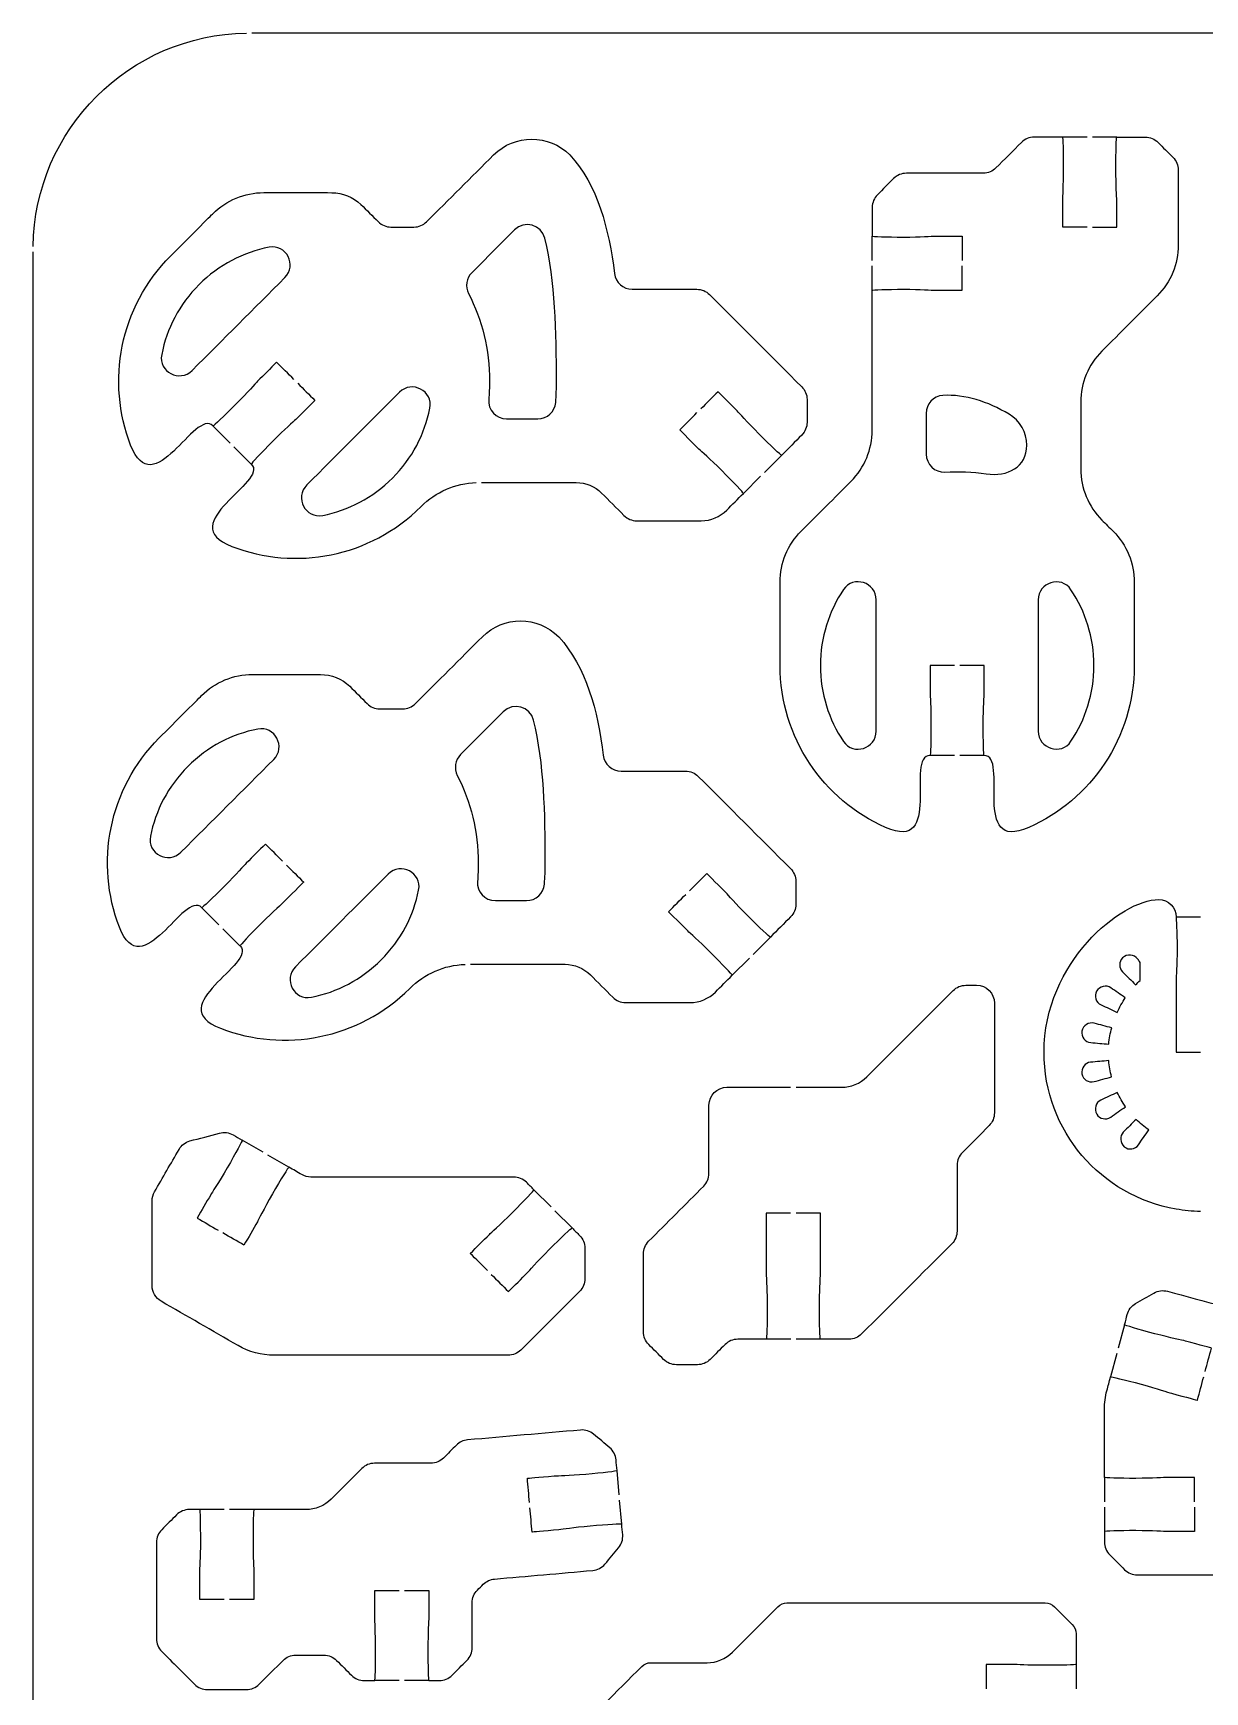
# Model space of a CAD drawing. Extents: x 0 to 400, y 230 to 450.
# Drawn here: x 270 to 335.1, y 357.9 to 450 of the extents above; entities that cross this region are included whole.
import ezdxf

# ---------------------------------------------------------------- set-up
doc = ezdxf.new("R2010")
doc.units = 0
doc.header["$MEASUREMENT"] = 0
doc.layers.add('DEFAULT', color=18, linetype='CONTINUOUS')

msp = doc.modelspace()

# ---------------------------------------------------------------- linework, layer by layer
at = {"layer": 'DEFAULT', "color": 1}
for points in [[(387.851, 450), (282.152, 450)], [(328.555, 444.222), (327.204, 444.222)], [(330.203, 444.222), (328.855, 444.222)], [(316.614, 437.367), (316.614, 438.718)], [(270.002, 242.147), (270.002, 437.847)], [(316.614, 435.72), (316.614, 437.068)], [(279.992, 428.185), (280.948, 427.229)], [(281.156, 427.017), (282.112, 426.061)], [(311.587, 426.548), (310.631, 425.592)], [(310.419, 425.384), (309.463, 424.427)], [(321.186, 409.872), (319.834, 409.872)], [(322.833, 409.872), (321.485, 409.872)], [(279.368, 401.416), (280.324, 400.46)], [(334.854, 400.896), (333.502, 400.896)], [(280.532, 400.249), (281.488, 399.293)], [(310.963, 399.779), (310.007, 398.823)], [(309.795, 398.615), (308.839, 397.659)], [(282.784, 387.824), (281.613, 388.499)], [(284.211, 386.998), (283.04, 387.674)], [(298.777, 384.789), (297.82, 385.744)], [(299.942, 383.622), (298.985, 384.578)], [(330.638, 378.248), (330.289, 376.943)], [(312.087, 377.44), (310.735, 377.44)], [(313.736, 377.438), (312.384, 377.438)], [(330.211, 376.653), (329.862, 375.348)], [(302.557, 368.804), (302.439, 370.15)], [(329.519, 369.76), (329.519, 368.409)], [(280.616, 367.978), (279.265, 367.978)], [(282.264, 367.978), (280.916, 367.978)], [(302.7, 367.163), (302.583, 368.506)], [(329.519, 368.109), (329.519, 366.758)], [(290.332, 358.477), (288.981, 358.477)], [(291.979, 358.477), (290.632, 358.477)], [(327.94, 359.371), (327.94, 358.023)]]:
    msp.add_lwpolyline(points, dxfattribs=at)
msp.add_open_spline([(270.002, 438.15), (270.083, 444.659), (275.343, 449.919), (281.852, 450)], degree=3, dxfattribs=at)
for points, knots in [([(284.487, 430.763), (284.167, 431.082), (283.847, 431.401), (283.527, 431.719), (283.174, 431.367), (282.822, 431.014), (282.469, 430.661), (282.324, 430.509), (281.95, 430.075), (281.269, 429.391), (280.592, 428.714), (280.035, 428.185), (279.992, 428.185), (278.994, 429.186), (276.694, 423.814), (275.417, 427.109), (274.059, 430.626), (274.799, 434.782), (277.636, 437.618), (278.454, 438.436), (279.982, 439.971), (279.982, 439.971), (280.733, 440.715), (281.753, 441.139), (282.811, 441.142), (284.069, 441.141), (285.327, 441.14), (286.586, 441.139), (287.192, 441.142), (287.775, 440.906), (288.212, 440.482), (288.534, 440.161), (288.856, 439.84), (289.179, 439.519), (289.366, 439.336), (289.616, 439.23), (289.881, 439.23), (290.306, 439.23), (290.732, 439.23), (291.158, 439.23), (291.422, 439.23), (291.673, 439.336), (291.86, 439.519), (293.1, 440.758), (294.341, 441.996), (295.581, 443.234), (296.753, 444.405), (298.651, 444.405), (299.822, 443.234), (301.364, 441.565), (301.991, 439.11), (302.295, 436.648), (302.358, 436.147), (302.782, 435.773), (303.286, 435.773), (304.481, 435.773), (305.676, 435.773), (306.87, 435.773), (307.135, 435.773), (307.392, 435.667), (307.579, 435.48), (309.287, 433.771), (310.994, 432.063), (312.702, 430.354), (312.889, 430.167), (312.995, 429.917), (312.995, 429.652), (312.995, 429.226), (312.995, 428.801), (312.995, 428.375), (312.995, 428.11), (312.889, 427.86), (312.705, 427.673), (312.333, 427.298), (311.96, 426.923), (311.587, 426.548), (311.548, 426.548), (310.984, 427.073), (310.31, 427.747), (309.626, 428.432), (309.262, 428.872), (309.111, 429.024), (308.493, 429.638), (308.052, 430.083), (308.052, 430.083), (307.734, 429.764), (307.415, 429.445), (307.096, 429.126)], [0, 0, 0, 0, 3.839596, 3.839596, 3.839596, 8.082237, 8.082237, 8.082237, 9.082237, 9.082237, 9.082237, 10.082237, 10.082237, 10.082237, 11.082237, 11.082237, 11.082237, 12.082237, 12.082237, 12.082237, 13.082237, 13.082237, 13.082237, 14.082237, 14.082237, 14.082237, 24.782242, 24.782242, 24.782242, 25.782242, 25.782242, 25.782242, 29.650122, 29.650122, 29.650122, 30.650122, 30.650122, 30.650122, 34.270122, 34.270122, 34.270122, 35.270122, 35.270122, 35.270122, 50.17594, 50.17594, 50.17594, 51.17594, 51.17594, 51.17594, 52.17594, 52.17594, 52.17594, 53.17594, 53.17594, 53.17594, 63.33594, 63.33594, 63.33594, 64.33594, 64.33594, 64.33594, 84.877393, 84.877393, 84.877393, 85.877393, 85.877393, 85.877393, 89.497393, 89.497393, 89.497393, 90.497393, 90.497393, 90.497393, 94.994614, 94.994614, 94.994614, 95.994614, 95.994614, 95.994614, 96.994614, 96.994614, 96.994614, 97.994614, 97.994614, 97.994614, 101.827133, 101.827133, 101.827133, 101.827133]), ([(328.552, 439.223), (328.101, 439.223), (327.651, 439.223), (327.2, 439.223), (327.2, 439.723), (327.2, 440.222), (327.2, 440.722), (327.2, 440.934), (327.25, 441.505), (327.25, 442.472), (327.25, 443.439), (327.229, 444.222), (327.2, 444.222), (326.672, 444.222), (326.144, 444.222), (325.616, 444.222), (325.348, 444.222), (325.094, 444.116), (324.907, 443.929), (324.435, 443.456), (323.962, 442.984), (323.489, 442.511), (323.302, 442.32), (323.048, 442.218), (322.784, 442.218), (321.361, 442.218), (319.938, 442.218), (318.515, 442.218), (318.25, 442.218), (317.993, 442.112), (317.806, 441.922), (317.506, 441.623), (317.206, 441.324), (316.906, 441.026), (316.723, 440.839), (316.617, 440.588), (316.617, 440.327), (316.616, 439.793), (316.615, 439.259), (316.614, 438.726), (316.614, 438.694), (317.397, 438.676), (318.363, 438.673), (319.33, 438.673), (319.901, 438.726), (320.113, 438.722), (320.988, 438.722), (321.612, 438.726), (321.612, 438.726), (321.612, 438.274), (321.612, 437.822), (321.612, 437.371)], [0, 0, 0, 0, 3.83, 3.83, 3.83, 8.08, 8.08, 8.08, 9.08, 9.08, 9.08, 10.08, 10.08, 10.08, 14.57, 14.57, 14.57, 15.57, 15.57, 15.57, 21.255139, 21.255139, 21.255139, 22.255139, 22.255139, 22.255139, 34.355139, 34.355139, 34.355139, 35.355139, 35.355139, 35.355139, 38.954319, 38.954319, 38.954319, 39.954319, 39.954319, 39.954319, 44.49433, 44.49433, 44.49433, 45.49433, 45.49433, 45.49433, 46.49433, 46.49433, 46.49433, 47.49433, 47.49433, 47.49433, 51.33433, 51.33433, 51.33433, 51.33433]), ([(328.851, 439.223), (329.302, 439.223), (329.752, 439.223), (330.203, 439.223), (330.203, 439.723), (330.203, 440.222), (330.203, 440.722), (330.203, 440.934), (330.153, 441.505), (330.153, 442.472), (330.153, 443.439), (330.174, 444.222), (330.203, 444.222), (330.732, 444.222), (331.261, 444.222), (331.79, 444.222), (332.055, 444.222), (332.309, 444.116), (332.496, 443.929), (332.772, 443.654), (333.048, 443.379), (333.325, 443.103), (333.512, 442.913), (333.617, 442.659), (333.617, 442.394), (333.617, 441.008), (333.617, 439.622), (333.617, 438.235), (333.617, 437.173), (333.198, 436.154), (332.446, 435.406), (331.422, 434.382), (330.398, 433.357), (329.374, 432.333), (328.626, 431.582), (328.202, 430.566), (328.202, 429.504), (328.203, 428.263), (328.205, 427.023), (328.206, 425.782), (328.206, 424.724), (328.626, 423.704), (329.377, 422.953), (329.586, 422.744), (329.796, 422.534), (330.005, 422.325), (330.756, 421.573), (331.173, 420.557), (331.176, 419.496), (331.176, 419.496), (331.173, 416.021), (331.173, 414.864), (331.173, 410.856), (328.76, 407.395), (325.313, 405.871), (322.078, 404.443), (324.248, 409.872), (322.833, 409.872), (322.808, 409.897), (322.784, 410.666), (322.784, 411.618), (322.784, 412.588), (322.833, 413.16), (322.837, 413.371), (322.837, 414.243), (322.833, 414.871), (322.833, 414.871), (322.383, 414.871), (321.932, 414.871), (321.482, 414.871)], [0, 0, 0, 0, 3.83, 3.83, 3.83, 8.08, 8.08, 8.08, 9.08, 9.08, 9.08, 10.08, 10.08, 10.08, 14.58, 14.58, 14.58, 15.58, 15.58, 15.58, 18.896338, 18.896338, 18.896338, 19.896338, 19.896338, 19.896338, 31.686338, 31.686338, 31.686338, 32.686338, 32.686338, 32.686338, 45.004138, 45.004138, 45.004138, 46.004138, 46.004138, 46.004138, 56.554143, 56.554143, 56.554143, 57.554143, 57.554143, 57.554143, 60.071443, 60.071443, 60.071443, 61.071443, 61.071443, 61.071443, 62.071443, 62.071443, 62.071443, 63.071443, 63.071443, 63.071443, 64.071443, 64.071443, 64.071443, 65.071443, 65.071443, 65.071443, 66.071443, 66.071443, 66.071443, 67.071443, 67.071443, 67.071443, 70.901443, 70.901443, 70.901443, 70.901443]), ([(299.031, 429.485), (298.992, 428.973), (298.554, 428.575), (298.036, 428.575), (297.458, 428.575), (296.881, 428.575), (296.304, 428.575), (295.722, 428.578), (295.252, 429.072), (295.312, 429.647), (295.337, 429.979), (295.355, 430.317), (295.355, 430.656), (295.355, 432.413), (294.938, 434.075), (294.19, 435.532), (293.993, 435.92), (294.067, 436.385), (294.374, 436.692), (295.164, 437.485), (295.954, 438.277), (296.745, 439.07), (297.298, 439.62), (298.237, 439.359), (298.427, 438.604), (299.02, 436.216), (299.076, 433.415), (299.076, 430.656), (299.076, 430.261), (299.066, 429.876), (299.031, 429.485)], [1, 1, 1, 1, 2, 2, 2, 6.91, 6.91, 6.91, 7.91, 7.91, 7.91, 8.91, 8.91, 8.91, 9.91, 9.91, 9.91, 10.91, 10.91, 10.91, 20.427668, 20.427668, 20.427668, 21.427668, 21.427668, 21.427668, 22.427668, 22.427668, 22.427668, 23.427668, 23.427668, 23.427668, 23.427668]), ([(283.988, 436.417), (282.27, 434.699), (280.552, 432.981), (278.834, 431.263), (278.143, 430.568), (276.95, 431.185), (277.141, 432.148), (277.419, 433.57), (278.118, 434.932), (279.219, 436.032), (280.316, 437.13), (281.677, 437.828), (283.106, 438.107), (284.062, 438.297), (284.683, 437.108), (283.988, 436.417)], [0, 0, 0, 0, 20.66166, 20.66166, 20.66166, 21.66166, 21.66166, 21.66166, 22.66166, 22.66166, 22.66166, 23.66166, 23.66166, 23.66166, 24.66166, 24.66166, 24.66166, 24.66166]), ([(321.182, 414.867), (320.732, 414.867), (320.281, 414.867), (319.831, 414.867), (319.831, 414.369), (319.831, 413.87), (319.831, 413.371), (319.834, 413.16), (319.88, 412.588), (319.88, 411.618), (319.88, 410.666), (319.859, 409.897), (319.831, 409.868), (318.416, 409.872), (320.589, 404.439), (317.358, 405.871), (313.911, 407.399), (311.498, 410.86), (311.498, 414.871), (311.498, 416.028), (311.495, 419.503), (311.495, 419.503), (311.498, 420.561), (311.918, 421.581), (312.666, 422.332), (313.591, 423.256), (314.517, 424.18), (315.442, 425.105), (316.19, 425.856), (316.614, 426.876), (316.614, 427.934), (316.614, 430.529), (316.614, 433.125), (316.614, 435.72), (316.642, 435.748), (317.411, 435.773), (318.363, 435.773), (319.33, 435.769), (319.901, 435.72), (320.113, 435.72), (320.613, 435.72), (321.113, 435.72), (321.612, 435.72), (321.612, 436.17), (321.612, 436.621), (321.612, 437.071)], [0, 0, 0, 0, 3.83, 3.83, 3.83, 8.07, 8.07, 8.07, 9.07, 9.07, 9.07, 10.07, 10.07, 10.07, 11.07, 11.07, 11.07, 12.07, 12.07, 12.07, 13.07, 13.07, 13.07, 14.07, 14.07, 14.07, 25.192792, 25.192792, 25.192792, 26.192792, 26.192792, 26.192792, 48.262792, 48.262792, 48.262792, 49.262792, 49.262792, 49.262792, 50.262792, 50.262792, 50.262792, 54.512792, 54.512792, 54.512792, 58.342792, 58.342792, 58.342792, 58.342792]), ([(284.698, 430.552), (285.017, 430.234), (285.336, 429.917), (285.654, 429.599), (285.654, 429.599), (285.21, 429.155), (284.592, 428.541), (284.444, 428.389), (284.003, 428.022), (283.322, 427.338), (282.649, 426.664), (282.119, 426.1), (282.119, 426.064), (283.118, 425.066), (277.745, 422.759), (281.04, 421.485), (284.557, 420.124), (288.709, 420.868), (291.549, 423.701), (292.371, 424.519), (293.465, 424.992), (294.618, 425.034)], [0, 0, 0, 0, 3.825454, 3.825454, 3.825454, 4.825454, 4.825454, 4.825454, 5.825454, 5.825454, 5.825454, 6.825454, 6.825454, 6.825454, 7.825454, 7.825454, 7.825454, 8.825454, 8.825454, 8.825454, 9.825454, 9.825454, 9.825454, 9.825454]), ([(292.042, 429.16), (291.756, 427.739), (291.065, 426.384), (289.964, 425.287), (288.864, 424.186), (287.509, 423.491), (286.087, 423.209), (285.124, 423.011), (284.51, 424.204), (285.202, 424.902), (286.917, 426.618), (288.633, 428.334), (290.349, 430.049), (291.044, 430.744), (292.236, 430.123), (292.042, 429.16)], [1, 1, 1, 1, 2, 2, 2, 3, 3, 3, 4, 4, 4, 24.633376, 24.633376, 24.633376, 25.633376, 25.633376, 25.633376, 25.633376]), ([(325.204, 427.105), (325.208, 425.895), (324.143, 425.335), (322.946, 425.519), (322.188, 425.631), (321.422, 425.667), (320.657, 425.617), (320.089, 425.582), (319.616, 426.048), (319.616, 426.616), (319.616, 427.37), (319.616, 428.125), (319.616, 428.879), (319.616, 429.398), (320.015, 429.846), (320.537, 429.874), (321.793, 429.945), (323.02, 429.536), (324.22, 428.834), (324.83, 428.474), (325.204, 427.814), (325.204, 427.105)], [1, 1, 1, 1, 2, 2, 2, 3, 3, 3, 4, 4, 4, 10.417, 10.417, 10.417, 11.417, 11.417, 11.417, 12.417, 12.417, 12.417, 13.417, 13.417, 13.417, 13.417]), ([(294.918, 425.038), (296.67, 425.038), (298.423, 425.038), (300.175, 425.038), (300.7, 425.034), (301.208, 424.826), (301.582, 424.452), (301.996, 424.038), (302.41, 423.624), (302.824, 423.21), (303.015, 423.016), (303.269, 422.911), (303.533, 422.911), (304.728, 422.911), (305.923, 422.911), (307.117, 422.911), (307.654, 422.911), (308.158, 423.126), (308.532, 423.5), (308.841, 423.809), (309.151, 424.118), (309.46, 424.427), (309.46, 424.466), (308.927, 425.031), (308.257, 425.697), (307.572, 426.378), (307.135, 426.752), (306.99, 426.897), (306.369, 427.514), (305.925, 427.962), (305.925, 427.962), (306.244, 428.281), (306.562, 428.6), (306.881, 428.918)], [0, 0, 0, 0, 14.9, 14.9, 14.9, 15.9, 15.9, 15.9, 20.878032, 20.878032, 20.878032, 21.878032, 21.878032, 21.878032, 32.038032, 32.038032, 32.038032, 33.038032, 33.038032, 33.038032, 36.757413, 36.757413, 36.757413, 37.757413, 37.757413, 37.757413, 38.757413, 38.757413, 38.757413, 39.757413, 39.757413, 39.757413, 43.589932, 43.589932, 43.589932, 43.589932]), ([(315.016, 410.656), (314.205, 411.859), (313.739, 413.316), (313.739, 414.872), (313.736, 416.424), (314.208, 417.881), (315.016, 419.087), (315.559, 419.899), (316.836, 419.497), (316.84, 418.516), (316.84, 416.086), (316.84, 413.657), (316.84, 411.228), (316.836, 410.247), (315.563, 409.841), (315.016, 410.656)], [1, 1, 1, 1, 2, 2, 2, 3, 3, 3, 4, 4, 4, 24.66, 24.66, 24.66, 25.66, 25.66, 25.66, 25.66]), ([(327.66, 419.08), (328.464, 417.874), (328.933, 416.427), (328.933, 414.872), (328.933, 413.316), (328.464, 411.866), (327.66, 410.663), (327.12, 409.841), (325.839, 410.25), (325.836, 411.228), (325.836, 413.656), (325.836, 416.084), (325.836, 418.512), (325.836, 419.49), (327.116, 419.899), (327.66, 419.08)], [1, 1, 1, 1, 2, 2, 2, 3, 3, 3, 4, 4, 4, 24.65, 24.65, 24.65, 25.65, 25.65, 25.65, 25.65]), ([(283.862, 403.995), (283.542, 404.314), (283.223, 404.633), (282.903, 404.951), (282.55, 404.598), (282.197, 404.246), (281.844, 403.893), (281.7, 403.741), (281.326, 403.307), (280.645, 402.623), (279.968, 401.946), (279.41, 401.416), (279.368, 401.416), (278.369, 402.418), (276.069, 397.045), (274.792, 400.34), (273.434, 403.858), (274.175, 408.013), (277.011, 410.85), (277.83, 411.668), (279.357, 413.203), (279.357, 413.203), (280.109, 413.947), (281.128, 414.37), (282.187, 414.374), (283.445, 414.373), (284.703, 414.372), (285.961, 414.37), (286.568, 414.374), (287.15, 414.138), (287.588, 413.714), (287.91, 413.393), (288.232, 413.072), (288.554, 412.751), (288.741, 412.568), (288.992, 412.462), (289.256, 412.462), (289.682, 412.462), (290.108, 412.462), (290.533, 412.462), (290.798, 412.462), (291.048, 412.568), (291.235, 412.751), (292.476, 413.989), (293.716, 415.228), (294.957, 416.466), (296.128, 417.637), (298.026, 417.637), (299.197, 416.466), (300.739, 414.797), (301.367, 412.342), (301.67, 409.88), (301.734, 409.379), (302.157, 409.005), (302.662, 409.005), (303.856, 409.005), (305.051, 409.005), (306.246, 409.005), (306.511, 409.005), (306.768, 408.899), (306.955, 408.712), (308.662, 407.003), (310.37, 405.295), (312.077, 403.586), (312.264, 403.399), (312.37, 403.149), (312.37, 402.884), (312.37, 402.458), (312.37, 402.033), (312.37, 401.607), (312.37, 401.342), (312.264, 401.092), (312.081, 400.905), (311.708, 400.53), (311.335, 400.155), (310.963, 399.779), (310.924, 399.779), (310.359, 400.305), (309.686, 400.979), (309.001, 401.663), (308.638, 402.104), (308.486, 402.256), (307.869, 402.87), (307.428, 403.314), (307.428, 403.314), (307.109, 402.996), (306.79, 402.677), (306.472, 402.358)], [0, 0, 0, 0, 3.839596, 3.839596, 3.839596, 8.082237, 8.082237, 8.082237, 9.082237, 9.082237, 9.082237, 10.082237, 10.082237, 10.082237, 11.082237, 11.082237, 11.082237, 12.082237, 12.082237, 12.082237, 13.082237, 13.082237, 13.082237, 14.082237, 14.082237, 14.082237, 24.782242, 24.782242, 24.782242, 25.782242, 25.782242, 25.782242, 29.650122, 29.650122, 29.650122, 30.650122, 30.650122, 30.650122, 34.270122, 34.270122, 34.270122, 35.270122, 35.270122, 35.270122, 50.17594, 50.17594, 50.17594, 51.17594, 51.17594, 51.17594, 52.17594, 52.17594, 52.17594, 53.17594, 53.17594, 53.17594, 63.33594, 63.33594, 63.33594, 64.33594, 64.33594, 64.33594, 84.877393, 84.877393, 84.877393, 85.877393, 85.877393, 85.877393, 89.497393, 89.497393, 89.497393, 90.497393, 90.497393, 90.497393, 94.994614, 94.994614, 94.994614, 95.994614, 95.994614, 95.994614, 96.994614, 96.994614, 96.994614, 97.994614, 97.994614, 97.994614, 101.827133, 101.827133, 101.827133, 101.827133]), ([(298.406, 402.717), (298.367, 402.205), (297.93, 401.807), (297.411, 401.807), (296.834, 401.807), (296.257, 401.807), (295.679, 401.807), (295.097, 401.81), (294.628, 402.304), (294.688, 402.879), (294.713, 403.211), (294.73, 403.549), (294.73, 403.888), (294.73, 405.645), (294.314, 407.306), (293.566, 408.763), (293.369, 409.151), (293.443, 409.617), (293.75, 409.924), (294.54, 410.717), (295.33, 411.509), (296.12, 412.302), (296.674, 412.852), (297.612, 412.591), (297.803, 411.836), (298.396, 409.448), (298.452, 406.647), (298.452, 403.888), (298.452, 403.493), (298.441, 403.108), (298.406, 402.717)], [1, 1, 1, 1, 2, 2, 2, 6.91, 6.91, 6.91, 7.91, 7.91, 7.91, 8.91, 8.91, 8.91, 9.91, 9.91, 9.91, 10.91, 10.91, 10.91, 20.427668, 20.427668, 20.427668, 21.427668, 21.427668, 21.427668, 22.427668, 22.427668, 22.427668, 23.427668, 23.427668, 23.427668, 23.427668]), ([(283.364, 409.649), (281.646, 407.931), (279.928, 406.213), (278.21, 404.495), (277.518, 403.8), (276.326, 404.417), (276.516, 405.38), (276.795, 406.802), (277.494, 408.164), (278.594, 409.264), (279.691, 410.361), (281.053, 411.06), (282.482, 411.339), (283.438, 411.529), (284.059, 410.34), (283.364, 409.649)], [0, 0, 0, 0, 20.66166, 20.66166, 20.66166, 21.66166, 21.66166, 21.66166, 22.66166, 22.66166, 22.66166, 23.66166, 23.66166, 23.66166, 24.66166, 24.66166, 24.66166, 24.66166]), ([(284.074, 403.784), (284.393, 403.466), (284.711, 403.149), (285.03, 402.831), (285.03, 402.831), (284.585, 402.387), (283.968, 401.773), (283.82, 401.621), (283.379, 401.254), (282.698, 400.57), (282.024, 399.896), (281.495, 399.331), (281.495, 399.296), (282.493, 398.298), (277.121, 395.991), (280.416, 394.717), (283.933, 393.355), (288.085, 394.1), (290.925, 396.933), (291.747, 397.751), (292.84, 398.224), (293.994, 398.266)], [0, 0, 0, 0, 3.825454, 3.825454, 3.825454, 4.825454, 4.825454, 4.825454, 5.825454, 5.825454, 5.825454, 6.825454, 6.825454, 6.825454, 7.825454, 7.825454, 7.825454, 8.825454, 8.825454, 8.825454, 9.825454, 9.825454, 9.825454, 9.825454]), ([(291.418, 402.392), (291.132, 400.97), (290.44, 399.616), (289.34, 398.519), (288.239, 397.418), (286.884, 396.723), (285.463, 396.441), (284.5, 396.243), (283.886, 397.436), (284.577, 398.134), (286.293, 399.85), (288.009, 401.565), (289.724, 403.281), (290.419, 403.976), (291.612, 403.355), (291.418, 402.392)], [1, 1, 1, 1, 2, 2, 2, 3, 3, 3, 4, 4, 4, 24.633376, 24.633376, 24.633376, 25.633376, 25.633376, 25.633376, 25.633376]), ([(294.294, 398.27), (296.046, 398.27), (297.798, 398.27), (299.55, 398.27), (300.076, 398.266), (300.584, 398.058), (300.958, 397.684), (301.372, 397.27), (301.786, 396.856), (302.2, 396.442), (302.39, 396.248), (302.644, 396.142), (302.909, 396.142), (304.103, 396.142), (305.298, 396.142), (306.493, 396.142), (307.029, 396.142), (307.534, 396.358), (307.908, 396.731), (308.217, 397.041), (308.526, 397.35), (308.835, 397.659), (308.835, 397.698), (308.303, 398.263), (307.632, 398.929), (306.948, 399.61), (306.511, 399.984), (306.366, 400.129), (305.745, 400.746), (305.301, 401.194), (305.301, 401.194), (305.619, 401.513), (305.938, 401.831), (306.257, 402.15)], [0, 0, 0, 0, 14.9, 14.9, 14.9, 15.9, 15.9, 15.9, 20.878032, 20.878032, 20.878032, 21.878032, 21.878032, 21.878032, 32.038032, 32.038032, 32.038032, 33.038032, 33.038032, 33.038032, 36.757413, 36.757413, 36.757413, 37.757413, 37.757413, 37.757413, 38.757413, 38.757413, 38.757413, 39.757413, 39.757413, 39.757413, 43.589932, 43.589932, 43.589932, 43.589932]), ([(334.854, 384.541), (334.391, 384.545), (333.94, 384.587), (333.499, 384.668), (329.336, 385.381), (326.161, 389.004), (326.161, 393.382), (326.161, 395.883), (327.237, 398.003), (328.571, 399.499), (329.904, 400.995), (331.495, 401.866), (332.529, 401.866), (333.069, 401.866), (333.499, 401.432), (333.499, 400.896), (333.499, 400.808), (333.552, 400.109), (333.552, 399.143), (333.552, 398.176), (333.499, 397.608), (333.499, 397.396), (333.499, 396.058), (333.499, 394.72), (333.499, 393.382), (333.951, 393.382), (334.402, 393.382), (334.854, 393.382)], [0, 0, 0, 0, 1, 1, 1, 2, 2, 2, 3, 3, 3, 4, 4, 4, 5, 5, 5, 6, 6, 6, 7, 7, 7, 18.38, 18.38, 18.38, 22.22, 22.22, 22.22, 22.22]), ([(330.523, 397.853), (330.312, 398.065), (330.312, 398.418), (330.527, 398.626), (330.77, 398.855), (331.176, 398.837), (331.37, 398.562), (331.413, 398.5), (331.457, 398.438), (331.5, 398.375), (331.5, 398.043), (331.5, 397.71), (331.5, 397.377), (331.416, 397.299), (331.331, 397.215), (331.25, 397.126), (331.008, 397.369), (330.766, 397.611), (330.523, 397.853)], [2.91328, 2.91328, 2.91328, 2.91328, 3.91328, 3.91328, 3.91328, 4.91328, 4.91328, 4.91328, 5.559654, 5.559654, 5.559654, 8.389654, 8.389654, 8.389654, 9.389654, 9.389654, 9.389654, 12.302934, 12.302934, 12.302934, 12.302934]), ([(312.384, 391.437), (313.226, 391.437), (314.067, 391.437), (314.909, 391.437), (315.437, 391.437), (315.946, 391.646), (316.323, 392.023), (317.92, 393.62), (319.516, 395.216), (321.113, 396.812), (321.3, 396.999), (321.554, 397.104), (321.821, 397.107), (322.015, 397.107), (322.21, 397.107), (322.404, 397.107), (322.958, 397.107), (323.405, 396.66), (323.405, 396.107), (323.405, 394.076), (323.405, 392.045), (323.405, 390.015), (323.405, 389.751), (323.3, 389.496), (323.111, 389.306), (322.615, 388.811), (322.119, 388.315), (321.624, 387.82), (321.434, 387.63), (321.33, 387.376), (321.33, 387.111), (321.33, 385.891), (321.33, 384.67), (321.33, 383.45), (321.332, 383.183), (321.227, 382.928), (321.04, 382.741), (319.37, 381.072), (317.699, 379.403), (316.029, 377.735), (315.839, 377.545), (315.587, 377.438), (315.32, 377.44), (314.792, 377.439), (314.264, 377.438), (313.736, 377.438), (313.709, 377.465), (313.686, 378.236), (313.686, 379.189), (313.686, 380.157), (313.736, 380.725), (313.736, 380.94), (313.736, 382.106), (313.736, 383.272), (313.736, 384.437), (313.286, 384.437), (312.835, 384.437), (312.384, 384.437)], [0, 0, 0, 0, 7.156, 7.156, 7.156, 8.156, 8.156, 8.156, 27.35607, 27.35607, 27.35607, 28.35607, 28.35607, 28.35607, 30.01007, 30.01007, 30.01007, 31.01007, 31.01007, 31.01007, 48.27807, 48.27807, 48.27807, 49.27807, 49.27807, 49.27807, 55.238274, 55.238274, 55.238274, 56.238274, 56.238274, 56.238274, 66.618274, 66.618274, 66.618274, 67.618274, 67.618274, 67.618274, 87.697988, 87.697988, 87.697988, 88.697988, 88.697988, 88.697988, 93.187993, 93.187993, 93.187993, 94.187993, 94.187993, 94.187993, 95.187993, 95.187993, 95.187993, 105.101993, 105.101993, 105.101993, 108.934993, 108.934993, 108.934993, 108.934993]), ([(329.327, 396.019), (329.042, 396.153), (328.929, 396.506), (329.084, 396.781), (329.243, 397.056), (329.613, 397.148), (329.874, 396.968), (330.141, 396.781), (330.408, 396.594), (330.675, 396.407), (330.509, 396.156), (330.357, 395.885), (330.227, 395.599), (329.927, 395.739), (329.627, 395.879), (329.327, 396.019)], [2.814001, 2.814001, 2.814001, 2.814001, 3.814001, 3.814001, 3.814001, 4.814001, 4.814001, 4.814001, 7.585462, 7.585462, 7.585462, 8.585462, 8.585462, 8.585462, 11.399463, 11.399463, 11.399463, 11.399463]), ([(328.756, 393.923), (328.438, 393.951), (328.213, 394.248), (328.269, 394.562), (328.325, 394.872), (328.643, 395.08), (328.946, 394.999), (329.271, 394.912), (329.595, 394.825), (329.92, 394.738), (329.839, 394.449), (329.786, 394.145), (329.758, 393.835), (329.424, 393.864), (329.09, 393.894), (328.756, 393.923)], [2.850982, 2.850982, 2.850982, 2.850982, 3.850982, 3.850982, 3.850982, 4.850982, 4.850982, 4.850982, 7.708464, 7.708464, 7.708464, 8.708464, 8.708464, 8.708464, 11.559446, 11.559446, 11.559446, 11.559446]), ([(328.269, 392.181), (328.213, 392.494), (328.438, 392.801), (328.752, 392.83), (329.087, 392.859), (329.423, 392.888), (329.758, 392.918), (329.782, 392.607), (329.835, 392.308), (329.917, 392.015), (329.592, 391.928), (329.267, 391.841), (328.943, 391.754), (328.636, 391.669), (328.322, 391.867), (328.269, 392.181)], [1, 1, 1, 1, 2, 2, 2, 4.860944, 4.860944, 4.860944, 5.860944, 5.860944, 5.860944, 8.718425, 8.718425, 8.718425, 9.718425, 9.718425, 9.718425, 9.718425]), ([(312.085, 384.437), (311.634, 384.437), (311.183, 384.437), (310.733, 384.437), (310.733, 383.271), (310.733, 382.106), (310.733, 380.94), (310.733, 380.725), (310.783, 380.157), (310.783, 379.189), (310.783, 378.236), (310.76, 377.465), (310.733, 377.438), (310.205, 377.439), (309.677, 377.439), (309.149, 377.44), (308.882, 377.438), (308.627, 377.333), (308.44, 377.146), (308.164, 376.87), (307.888, 376.594), (307.612, 376.318), (307.425, 376.13), (307.171, 376.026), (306.904, 376.023), (306.514, 376.024), (306.124, 376.025), (305.734, 376.026), (305.467, 376.023), (305.215, 376.13), (305.028, 376.318), (304.751, 376.595), (304.474, 376.871), (304.197, 377.148), (304.01, 377.335), (303.903, 377.587), (303.905, 377.854), (303.904, 379.295), (303.904, 380.736), (303.903, 382.177), (303.903, 382.442), (304.008, 382.696), (304.195, 382.883), (305.214, 383.903), (306.233, 384.922), (307.253, 385.941), (307.443, 386.131), (307.55, 386.383), (307.547, 386.65), (307.547, 387.912), (307.547, 389.174), (307.547, 390.437), (307.547, 390.99), (307.996, 391.44), (308.548, 391.437), (309.727, 391.437), (310.906, 391.437), (312.085, 391.437)], [0, 0, 0, 0, 3.833, 3.833, 3.833, 13.747, 13.747, 13.747, 14.747, 14.747, 14.747, 15.747, 15.747, 15.747, 20.237005, 20.237005, 20.237005, 21.237005, 21.237005, 21.237005, 24.556165, 24.556165, 24.556165, 25.556165, 25.556165, 25.556165, 28.872172, 28.872172, 28.872172, 29.872172, 29.872172, 29.872172, 33.201938, 33.201938, 33.201938, 34.201938, 34.201938, 34.201938, 46.45694, 46.45694, 46.45694, 47.45694, 47.45694, 47.45694, 59.716757, 59.716757, 59.716757, 60.716757, 60.716757, 60.716757, 71.450757, 71.450757, 71.450757, 72.450757, 72.450757, 72.450757, 82.477757, 82.477757, 82.477757, 82.477757]), ([(329.087, 389.951), (328.925, 390.226), (329.031, 390.593), (329.32, 390.727), (329.623, 390.868), (329.925, 391.009), (330.227, 391.15), (330.357, 390.872), (330.513, 390.607), (330.689, 390.357), (330.415, 390.165), (330.141, 389.973), (329.867, 389.782), (329.606, 389.598), (329.246, 389.676), (329.087, 389.951)], [1, 1, 1, 1, 2, 2, 2, 4.836353, 4.836353, 4.836353, 5.836353, 5.836353, 5.836353, 8.679907, 8.679907, 8.679907, 9.679907, 9.679907, 9.679907, 9.679907]), ([(295.454, 381.04), (295.772, 380.723), (296.089, 380.405), (296.407, 380.088), (296.761, 380.44), (297.115, 380.793), (297.469, 381.146), (297.529, 381.209), (297.987, 381.735), (298.668, 382.419), (299.342, 383.093), (299.907, 383.622), (299.942, 383.622), (300.081, 383.484), (300.219, 383.345), (300.358, 383.206), (300.545, 383.019), (300.651, 382.765), (300.651, 382.501), (300.651, 381.936), (300.651, 381.372), (300.651, 380.807), (300.651, 380.539), (300.545, 380.285), (300.355, 380.098), (299.268, 379.013), (298.181, 377.927), (297.095, 376.842), (296.908, 376.655), (296.654, 376.549), (296.389, 376.549), (292.055, 376.549), (287.72, 376.549), (283.386, 376.549), (282.684, 376.549), (281.992, 376.733), (281.386, 377.085), (279.962, 377.907), (278.538, 378.729), (277.114, 379.551), (276.803, 379.731), (276.613, 380.059), (276.613, 380.419), (276.613, 381.99), (276.613, 383.561), (276.613, 385.132), (276.613, 385.309), (276.658, 385.482), (276.747, 385.633), (277.199, 386.416), (277.652, 387.2), (278.105, 387.983), (278.235, 388.216), (278.454, 388.385), (278.712, 388.455), (279.257, 388.601), (279.803, 388.747), (280.349, 388.893), (280.603, 388.96), (280.878, 388.925), (281.107, 388.791), (281.276, 388.693), (281.446, 388.595), (281.615, 388.498), (281.636, 388.487), (281.266, 387.796), (280.782, 386.96), (280.299, 386.12), (279.908, 385.545), (279.865, 385.467), (279.615, 385.035), (279.364, 384.602), (279.114, 384.169), (279.503, 383.945), (279.892, 383.72), (280.281, 383.495)], [0, 0, 0, 0, 3.818377, 3.818377, 3.818377, 8.068094, 8.068094, 8.068094, 9.068094, 9.068094, 9.068094, 10.068094, 10.068094, 10.068094, 11.736866, 11.736866, 11.736866, 12.736866, 12.736866, 12.736866, 17.536866, 17.536866, 17.536866, 18.536866, 18.536866, 18.536866, 31.59713, 31.59713, 31.59713, 32.59713, 32.59713, 32.59713, 69.45713, 69.45713, 69.45713, 70.45713, 70.45713, 70.45713, 84.439698, 84.439698, 84.439698, 85.439698, 85.439698, 85.439698, 98.799698, 98.799698, 98.799698, 99.799698, 99.799698, 99.799698, 107.492428, 107.492428, 107.492428, 108.492428, 108.492428, 108.492428, 113.295261, 113.295261, 113.295261, 114.295261, 114.295261, 114.295261, 115.957338, 115.957338, 115.957338, 116.957338, 116.957338, 116.957338, 117.957338, 117.957338, 117.957338, 122.209314, 122.209314, 122.209314, 126.030858, 126.030858, 126.030858, 126.030858]), ([(330.622, 388.131), (330.382, 388.332), (330.347, 388.723), (330.566, 388.942), (330.803, 389.18), (331.041, 389.417), (331.278, 389.655), (331.493, 389.439), (331.73, 389.242), (331.98, 389.065), (331.789, 388.79), (331.597, 388.515), (331.405, 388.24), (331.225, 387.986), (330.862, 387.93), (330.622, 388.131)], [1, 1, 1, 1, 2, 2, 2, 4.856711, 4.856711, 4.856711, 5.856711, 5.856711, 5.856711, 8.708465, 8.708465, 8.708465, 9.708465, 9.708465, 9.708465, 9.708465]), ([(295.243, 381.255), (294.924, 381.573), (294.605, 381.89), (294.287, 382.208), (294.641, 382.561), (294.995, 382.913), (295.349, 383.266), (295.409, 383.33), (295.934, 383.785), (296.619, 384.469), (297.303, 385.153), (297.843, 385.721), (297.822, 385.743), (297.683, 385.881), (297.544, 386.02), (297.405, 386.159), (297.218, 386.346), (296.964, 386.452), (296.7, 386.452), (292.943, 386.452), (289.186, 386.452), (285.429, 386.452), (285.252, 386.452), (285.079, 386.498), (284.928, 386.586), (284.689, 386.723), (284.45, 386.861), (284.211, 386.998), (284.18, 386.998), (283.774, 386.339), (283.294, 385.51), (282.811, 384.67), (282.508, 384.046), (282.462, 383.968), (282.212, 383.535), (281.963, 383.103), (281.714, 382.67), (281.323, 382.895), (280.933, 383.119), (280.543, 383.344)], [0, 0, 0, 0, 3.825454, 3.825454, 3.825454, 8.075172, 8.075172, 8.075172, 9.075172, 9.075172, 9.075172, 10.075172, 10.075172, 10.075172, 11.743944, 11.743944, 11.743944, 12.743944, 12.743944, 12.743944, 44.693944, 44.693944, 44.693944, 45.693944, 45.693944, 45.693944, 48.036976, 48.036976, 48.036976, 49.036976, 49.036976, 49.036976, 50.036976, 50.036976, 50.036976, 54.283951, 54.283951, 54.283951, 58.11416, 58.11416, 58.11416, 58.11416]), ([(335.114, 375.648), (335.231, 376.083), (335.347, 376.518), (335.464, 376.953), (335.464, 376.953), (334.86, 377.116), (334.017, 377.341), (333.813, 377.398), (333.248, 377.497), (332.313, 377.747), (331.386, 377.998), (330.638, 378.216), (330.638, 378.248), (330.694, 378.46), (330.744, 378.654), (330.782, 378.809), (330.849, 379.07), (331.019, 379.289), (331.252, 379.423), (331.588, 379.617), (331.924, 379.811), (332.261, 380.005), (332.49, 380.139), (332.765, 380.174), (333.019, 380.104), (335.064, 379.557), (337.109, 379.01), (339.154, 378.463), (339.408, 378.396), (339.627, 378.227), (339.761, 377.998), (339.956, 377.66), (340.151, 377.323), (340.346, 376.985), (340.48, 376.756), (340.516, 376.481), (340.445, 376.223), (340.18, 375.242), (339.602, 373.112), (339.602, 373.087), (339.584, 373.023), (339.517, 372.681), (339.517, 372.177), (339.517, 371.726), (339.517, 371.276), (339.517, 370.826)], [0, 0, 0, 0, 3.830157, 3.830157, 3.830157, 4.830157, 4.830157, 4.830157, 5.830157, 5.830157, 5.830157, 6.830157, 6.830157, 6.830157, 7.830157, 7.830157, 7.830157, 8.830157, 8.830157, 8.830157, 12.131989, 12.131989, 12.131989, 13.131989, 13.131989, 13.131989, 31.132951, 31.132951, 31.132951, 32.132951, 32.132951, 32.132951, 35.448444, 35.448444, 35.448444, 36.448444, 36.448444, 36.448444, 37.448444, 37.448444, 37.448444, 38.448444, 38.448444, 38.448444, 42.278444, 42.278444, 42.278444, 42.278444]), ([(334.518, 368.409), (334.518, 368.859), (334.518, 369.31), (334.518, 369.76), (334.019, 369.76), (333.519, 369.76), (333.019, 369.76), (332.807, 369.76), (332.236, 369.711), (331.269, 369.711), (330.303, 369.711), (329.519, 369.732), (329.519, 369.76), (329.519, 371.024), (329.519, 372.288), (329.519, 373.553), (329.519, 373.902), (329.565, 374.248), (329.654, 374.583), (329.722, 374.838), (329.79, 375.093), (329.858, 375.348), (329.865, 375.376), (330.627, 375.193), (331.562, 374.942), (332.497, 374.692), (333.037, 374.498), (333.241, 374.442), (334.084, 374.216), (334.688, 374.053), (334.688, 374.053), (334.804, 374.489), (334.92, 374.924), (335.037, 375.359)], [0, 0, 0, 0, 3.83, 3.83, 3.83, 8.08, 8.08, 8.08, 9.08, 9.08, 9.08, 10.08, 10.08, 10.08, 20.83, 20.83, 20.83, 21.83, 21.83, 21.83, 24.076175, 24.076175, 24.076175, 25.076175, 25.076175, 25.076175, 26.076175, 26.076175, 26.076175, 27.076175, 27.076175, 27.076175, 30.906331, 30.906331, 30.906331, 30.906331]), ([(297.574, 368.373), (297.536, 368.821), (297.497, 369.269), (297.458, 369.717), (297.458, 369.717), (298.082, 369.77), (298.954, 369.847), (299.166, 369.865), (299.737, 369.865), (300.7, 369.95), (301.66, 370.034), (302.439, 370.126), (302.439, 370.151), (302.422, 370.345), (302.404, 370.539), (302.386, 370.733), (302.365, 370.998), (302.238, 371.241), (302.037, 371.41), (301.737, 371.662), (301.437, 371.914), (301.138, 372.165), (300.936, 372.335), (300.672, 372.419), (300.407, 372.395), (298.318, 372.212), (296.228, 372.03), (294.138, 371.848), (293.902, 371.827), (293.683, 371.724), (293.518, 371.558), (293.279, 371.32), (293.04, 371.081), (292.801, 370.842), (292.614, 370.655), (292.36, 370.549), (292.092, 370.549), (291.049, 370.549), (290.006, 370.549), (288.963, 370.549), (288.699, 370.549), (288.445, 370.444), (288.258, 370.257), (287.693, 369.692), (287.129, 369.128), (286.564, 368.563), (286.19, 368.186), (285.682, 367.978), (285.15, 367.978), (284.188, 367.978), (283.226, 367.978), (282.264, 367.978), (282.236, 367.978), (282.215, 367.195), (282.215, 366.228), (282.215, 365.261), (282.264, 364.69), (282.264, 364.478), (282.264, 363.978), (282.264, 363.479), (282.264, 362.979), (281.814, 362.979), (281.363, 362.979), (280.913, 362.979)], [0, 0, 0, 0, 3.824265, 3.824265, 3.824265, 4.824265, 4.824265, 4.824265, 5.824265, 5.824265, 5.824265, 6.824265, 6.824265, 6.824265, 8.481069, 8.481069, 8.481069, 9.481069, 9.481069, 9.481069, 12.810048, 12.810048, 12.810048, 13.810048, 13.810048, 13.810048, 31.647519, 31.647519, 31.647519, 32.647519, 32.647519, 32.647519, 35.518373, 35.518373, 35.518373, 36.518373, 36.518373, 36.518373, 45.388373, 45.388373, 45.388373, 46.388373, 46.388373, 46.388373, 53.176598, 53.176598, 53.176598, 54.176598, 54.176598, 54.176598, 62.356598, 62.356598, 62.356598, 63.356598, 63.356598, 63.356598, 64.356598, 64.356598, 64.356598, 68.606598, 68.606598, 68.606598, 72.436598, 72.436598, 72.436598, 72.436598]), ([(334.518, 368.109), (334.518, 367.659), (334.518, 367.208), (334.518, 366.758), (334.019, 366.758), (333.519, 366.758), (333.019, 366.758), (332.807, 366.758), (332.236, 366.807), (331.269, 366.807), (330.303, 366.807), (329.519, 366.786), (329.519, 366.758), (329.519, 366.563), (329.519, 366.368), (329.519, 366.172), (329.519, 365.908), (329.625, 365.654), (329.812, 365.467), (330.089, 365.191), (330.365, 364.914), (330.641, 364.638), (330.828, 364.451), (331.082, 364.345), (331.347, 364.345), (333.127, 364.345), (334.908, 364.345), (336.688, 364.345), (336.952, 364.345), (337.206, 364.451), (337.393, 364.638), (338.004, 365.248), (338.614, 365.858), (339.224, 366.469), (339.411, 366.656), (339.517, 366.91), (339.517, 367.174), (339.517, 368.291), (339.517, 369.409), (339.517, 370.526)], [0, 0, 0, 0, 3.83, 3.83, 3.83, 8.08, 8.08, 8.08, 9.08, 9.08, 9.08, 10.08, 10.08, 10.08, 11.74, 11.74, 11.74, 12.74, 12.74, 12.74, 16.063402, 16.063402, 16.063402, 17.063402, 17.063402, 17.063402, 32.203402, 32.203402, 32.203402, 33.203402, 33.203402, 33.203402, 40.54317, 40.54317, 40.54317, 41.54317, 41.54317, 41.54317, 51.04317, 51.04317, 51.04317, 51.04317]), ([(280.613, 362.979), (280.163, 362.979), (279.712, 362.979), (279.262, 362.979), (279.262, 363.479), (279.262, 363.978), (279.262, 364.478), (279.262, 364.69), (279.311, 365.261), (279.311, 366.228), (279.311, 367.195), (279.29, 367.978), (279.262, 367.978), (279.068, 367.978), (278.874, 367.978), (278.68, 367.978), (278.412, 367.978), (278.158, 367.872), (277.971, 367.685), (277.694, 367.41), (277.418, 367.135), (277.142, 366.859), (276.955, 366.669), (276.849, 366.415), (276.849, 366.147), (276.849, 364.365), (276.849, 362.584), (276.849, 360.802), (276.849, 360.538), (276.955, 360.284), (277.142, 360.097), (277.751, 359.489), (278.36, 358.881), (278.969, 358.273), (279.156, 358.082), (279.41, 357.98), (279.675, 357.98), (280.4, 357.98), (281.126, 357.98), (281.851, 357.98), (282.116, 357.98), (282.37, 358.086), (282.557, 358.273), (282.999, 358.715), (283.441, 359.157), (283.883, 359.599), (284.07, 359.786), (284.324, 359.892), (284.592, 359.892), (285.111, 359.892), (285.629, 359.892), (286.148, 359.892), (286.416, 359.892), (286.67, 359.786), (286.857, 359.599), (287.133, 359.323), (287.41, 359.047), (287.686, 358.77), (287.873, 358.58), (288.127, 358.477), (288.395, 358.477), (288.589, 358.477), (288.783, 358.477), (288.977, 358.477), (289.006, 358.477), (289.027, 359.261), (289.027, 360.227), (289.027, 361.194), (288.977, 361.765), (288.977, 361.977), (288.977, 362.477), (288.977, 362.977), (288.977, 363.476), (289.428, 363.476), (289.878, 363.476), (290.328, 363.476)], [0, 0, 0, 0, 3.83, 3.83, 3.83, 8.08, 8.08, 8.08, 9.08, 9.08, 9.08, 10.08, 10.08, 10.08, 11.73, 11.73, 11.73, 12.73, 12.73, 12.73, 16.046338, 16.046338, 16.046338, 17.046338, 17.046338, 17.046338, 32.196338, 32.196338, 32.196338, 33.196338, 33.196338, 33.196338, 40.514897, 40.514897, 40.514897, 41.514897, 41.514897, 41.514897, 47.684897, 47.684897, 47.684897, 48.684897, 48.684897, 48.684897, 54.00234, 54.00234, 54.00234, 55.00234, 55.00234, 55.00234, 59.41234, 59.41234, 59.41234, 60.41234, 60.41234, 60.41234, 63.735742, 63.735742, 63.735742, 64.735742, 64.735742, 64.735742, 66.385742, 66.385742, 66.385742, 67.385742, 67.385742, 67.385742, 68.385742, 68.385742, 68.385742, 72.635742, 72.635742, 72.635742, 76.465742, 76.465742, 76.465742, 76.465742]), ([(290.628, 363.476), (291.079, 363.476), (291.529, 363.476), (291.979, 363.476), (291.979, 362.977), (291.979, 362.477), (291.979, 361.977), (291.979, 361.765), (291.93, 361.194), (291.93, 360.227), (291.93, 359.261), (291.951, 358.478), (291.979, 358.478), (292.175, 358.478), (292.37, 358.478), (292.565, 358.478), (292.83, 358.478), (293.084, 358.58), (293.271, 358.77), (293.547, 359.047), (293.823, 359.323), (294.1, 359.599), (294.287, 359.786), (294.392, 360.04), (294.392, 360.305), (294.392, 361.136), (294.392, 361.968), (294.392, 362.799), (294.392, 363.064), (294.498, 363.318), (294.685, 363.505), (294.793, 363.613), (294.902, 363.721), (295.01, 363.829), (295.176, 363.995), (295.394, 364.097), (295.631, 364.118), (297.45, 364.277), (299.269, 364.436), (301.088, 364.595), (301.353, 364.619), (301.596, 364.746), (301.769, 364.951), (302.021, 365.251), (302.272, 365.551), (302.524, 365.851), (302.693, 366.052), (302.774, 366.316), (302.753, 366.581), (302.736, 366.775), (302.718, 366.969), (302.7, 367.163), (302.697, 367.191), (301.917, 367.142), (300.954, 367.057), (299.991, 366.976), (299.427, 366.874), (299.215, 366.856), (298.344, 366.782), (297.719, 366.725), (297.719, 366.725), (297.68, 367.175), (297.642, 367.624), (297.603, 368.073)], [0, 0, 0, 0, 3.83, 3.83, 3.83, 8.08, 8.08, 8.08, 9.08, 9.08, 9.08, 10.08, 10.08, 10.08, 11.74, 11.74, 11.74, 12.74, 12.74, 12.74, 16.063402, 16.063402, 16.063402, 17.063402, 17.063402, 17.063402, 24.133402, 24.133402, 24.133402, 25.133402, 25.133402, 25.133402, 26.434478, 26.434478, 26.434478, 27.434478, 27.434478, 27.434478, 42.963271, 42.963271, 42.963271, 43.963271, 43.963271, 43.963271, 47.29225, 47.29225, 47.29225, 48.29225, 48.29225, 48.29225, 49.949054, 49.949054, 49.949054, 50.949054, 50.949054, 50.949054, 51.949054, 51.949054, 51.949054, 52.949054, 52.949054, 52.949054, 56.783281, 56.783281, 56.783281, 56.783281]), ([(305.684, 354.986), (305.366, 355.303), (305.049, 355.621), (304.731, 355.938), (304.731, 355.938), (304.29, 355.497), (303.673, 354.877), (303.521, 354.728), (303.151, 354.287), (302.47, 353.607), (301.785, 352.922), (301.217, 352.382), (301.196, 352.404), (300.657, 352.943), (300.117, 353.483), (299.577, 354.023), (299.298, 354.298), (299.298, 354.75), (299.577, 355.025), (300.989, 356.437), (302.402, 357.849), (303.814, 359.262), (303.948, 359.396), (304.128, 359.47), (304.315, 359.47), (305.357, 359.47), (306.399, 359.47), (307.44, 359.47), (307.97, 359.47), (308.478, 359.681), (308.855, 360.055), (309.697, 360.897), (310.539, 361.739), (311.381, 362.581), (311.515, 362.715), (311.695, 362.789), (311.882, 362.789), (316.666, 362.789), (321.449, 362.789), (326.233, 362.789), (326.423, 362.789), (326.603, 362.715), (326.737, 362.581), (327.069, 362.248), (327.401, 361.916), (327.732, 361.583), (327.866, 361.449), (327.94, 361.269), (327.94, 361.082), (327.94, 360.513), (327.94, 359.944), (327.94, 359.375), (327.94, 359.346), (327.157, 359.325), (326.191, 359.325), (325.224, 359.325), (324.652, 359.375), (324.441, 359.375), (323.941, 359.375), (323.441, 359.375), (322.941, 359.375), (322.941, 358.924), (322.941, 358.474), (322.941, 358.023)], [0, 0, 0, 0, 3.818377, 3.818377, 3.818377, 4.818377, 4.818377, 4.818377, 5.818377, 5.818377, 5.818377, 6.818377, 6.818377, 6.818377, 13.309617, 13.309617, 13.309617, 14.309617, 14.309617, 14.309617, 31.294322, 31.294322, 31.294322, 32.294322, 32.294322, 32.294322, 41.154322, 41.154322, 41.154322, 42.154322, 42.154322, 42.154322, 52.280091, 52.280091, 52.280091, 53.280091, 53.280091, 53.280091, 93.960091, 93.960091, 93.960091, 94.960091, 94.960091, 94.960091, 98.95525, 98.95525, 98.95525, 99.95525, 99.95525, 99.95525, 104.79525, 104.79525, 104.79525, 105.79525, 105.79525, 105.79525, 106.79525, 106.79525, 106.79525, 111.04525, 111.04525, 111.04525, 114.87525, 114.87525, 114.87525, 114.87525])]:
    msp.add_open_spline(points, degree=3, knots=knots, dxfattribs=at)

doc.saveas('drawing.dxf')
